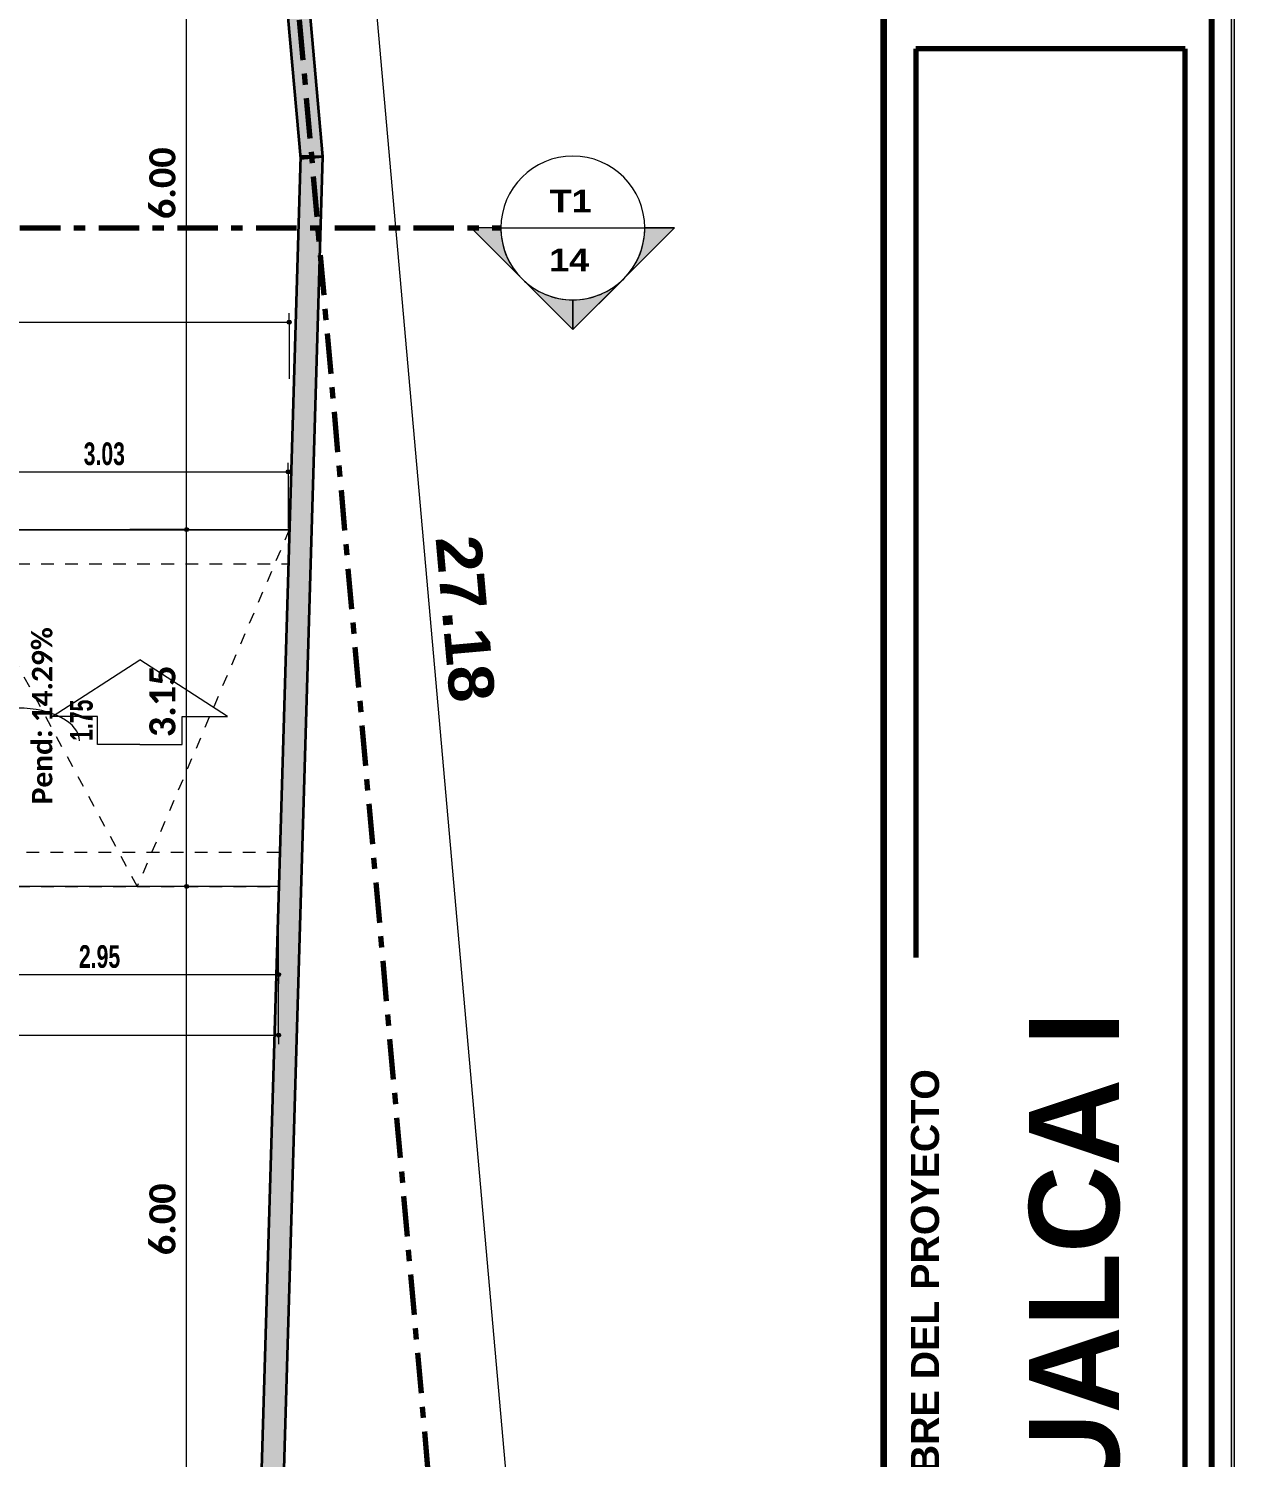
# Model space of a CAD drawing. Header units: metres. Extents: x -144 to 1000, y -717 to 29.
# Drawn here: x 147.35 to 158, y -565.47 to -552.85 of the extents above; entities that cross this region are included whole.
import ezdxf

# ---------------------------------------------------------------- set-up
doc = ezdxf.new("R2010")
doc.units = ezdxf.units.M
for name, pattern in [('Basculante', [0.11625, 0.075, -0.04125]), ('basculante modificado', [0.18, 0.1125, -0.0675]), ('Dash Dot 3_16_', [0.595313, 0.357187, -0.119063, 0, -0.119063])]:
    doc.linetypes.add(name, pattern=pattern)
doc.layers.get('0').update_dxf_attribs({"color": 1})
for name, color, linetype, lineweight in [('A-ANNO-DIMS', 1, 'Continuous', 9), ('A-DETL', 1, 'Continuous', 9), ('A-DETL-GENF', 1, 'Continuous', 9), ('A-FLOR', 2, 'Continuous', 9), ('A-WALL', 4, 'Continuous', 9), ('G-ANNO-SYMB', 1, 'Continuous', 9), ('G-ANNO-TEXT', 2, 'Continuous', 9), ('G-ANNO-TTLB', 3, 'Continuous', 18), ('G-ANNO-TTLB-WIDE', 1, 'Continuous', 70), ('G-IMPT', 1, 'Continuous', 9)]:
    doc.layers.add(name, color=color, linetype=linetype, lineweight=lineweight)
doc.layers.add('A-WALL-PATT', color=7, linetype='Continuous', lineweight=35, true_color=0x9c9c9c)
doc.styles.add('Arial Black', font='', dxfattribs={"height": 0.15})
doc.styles.add('Arial_B', font='arialbd.ttf', dxfattribs={"height": 0.0025})
doc.styles.add('Britannic Bold_B_2', font='', dxfattribs={"width": 1.1, "height": 0.009})
doc.styles.add('Britannic Bold_B_3', font='', dxfattribs={"width": 0.7})
doc.styles.add('Britannic Bold_B_4', font='', dxfattribs={"height": 0.004465})
doc.styles.add('Calibri_B', font='calibrib.ttf', dxfattribs={"height": 0.165})
doc.styles.add('Calibri_B_5', font='calibrib.ttf', dxfattribs={"height": 0.66})
doc.styles.get('Arial Black').set_extended_font_data('Arial Black')
doc.styles.get('Britannic Bold_B_2').set_extended_font_data('Britannic Bold', bold=True)
doc.styles.get('Britannic Bold_B_3').set_extended_font_data('Britannic Bold', bold=True)
doc.styles.get('Britannic Bold_B_4').set_extended_font_data('Britannic Bold', bold=True)

# ---------------------------------------------------------------- blocks, each defined once
blk = doc.blocks.new('tarjeta de nathalie 00')
at = {"layer": 'G-IMPT', "lineweight": 9}
h = blk.add_hatch(color=3, dxfattribs=at)
h.paths.add_polyline_path([(-145.23888, -717.38489), (-145.21019, -717.38489), (-145.21019, -716.89355), (-145.21019, -716.79934), (-145.23888, -716.79934), (-145.23888, -716.89379)])
h.paths.add_polyline_path([(-145.20996, -716.7991), (-145.20996, -717.3851), (-145.2392, -717.3851), (-145.2392, -716.7991)])
h.paths.add_polyline_path([(-145.23902, -717.3868), (-145.20826, -717.3868), (-145.20826, -716.7974), (-145.2392, -716.7974), (-146.09866, -716.7974), (-146.09866, -717.3868)])
h.paths.add_polyline_path([(-145.20795, -716.79707), (-145.20795, -717.3871), (-146.09898, -717.3871), (-146.09898, -716.79707)])
at = {"layer": 'G-ANNO-TTLB', "color": 3}
for p, q in [((-145.20826, -716.7974), (-145.20826, -717.3868)), ((-145.20795, -717.3871), (-145.20795, -716.79707)), ((-145.20795, -717.38713), (-145.20795, -716.79707)), ((-145.2392, -716.7991), (-145.2392, -717.3851)), ((-145.20996, -717.3851), (-145.20996, -716.7991)), ((-145.23888, -717.38489), (-145.23888, -716.89379)), ((-145.21019, -716.89355), (-145.21019, -717.38489))]:
    blk.add_line(p, q, dxfattribs=at)
at = {"layer": 'G-ANNO-TTLB-WIDE', "color": 3}
for p, q in [((-145.2392, -716.7991), (-145.2392, -717.3851)), ((-145.20996, -716.7991), (-145.20996, -717.3851)), ((-145.21233, -717.0241), (-145.23627, -717.0241)), ((-145.23627, -717.0241), (-145.23627, -717.1091)), ((-145.21233, -717.24403), (-145.21233, -717.0241))]:
    blk.add_line(p, q, dxfattribs=at)
at = {"layer": 'G-ANNO-TTLB', "lineweight": 9, "attachment_point": 1, "rotation": 90, "bg_fill": 3, "box_fill_scale": 1.25, "bg_fill_color": 256, "bg_fill_true_color": 13158600, "bg_fill_transparency": 0}
for s, insert, char_height, width, style in [('TORRE GIUALCA I', (-145.2262, -717.20472), 0.008, 0.1678172, 'Britannic Bold_B_4'), ('NOMBRE DEL PROYECTO', (-145.2367, -717.15875), 0.0025, 0.0533122, 'Arial_B')]:
    blk.add_mtext(s, dxfattribs=dict(at, insert=insert, char_height=char_height, width=width, style=style))
blk = doc.blocks.new('Z')
at = {"layer": 'A-ANNO-DIMS', "lineweight": 25, "true_color": 0x004080}
h = blk.add_hatch(color=156, dxfattribs=at)
edge = h.paths.add_edge_path()
edge.add_arc((139.987, -495.353), 0.015, 0, 360)
at = {"layer": 'A-ANNO-DIMS', "lineweight": 25, "true_color": 0x00592d}
h = blk.add_hatch(color=118, dxfattribs=at)
edge = h.paths.add_edge_path()
edge.add_arc((139.978, -496.675), 0.015, 0, 360)
at = {"layer": 'A-ANNO-DIMS', "lineweight": 25, "true_color": 0x004080}
h = blk.add_hatch(color=156, dxfattribs=at)
edge = h.paths.add_edge_path()
edge.add_arc((139.08, -497.185), 0.015, 0, 360)
h = blk.add_hatch(color=156, dxfattribs=at)
edge = h.paths.add_edge_path()
edge.add_arc((139.08, -497.185), 0.015, 0, 360)
h = blk.add_hatch(color=156, dxfattribs=at)
edge = h.paths.add_edge_path()
edge.add_arc((139.08, -500.336), 0.015, 0, 360)
h = blk.add_hatch(color=156, dxfattribs=at)
edge = h.paths.add_edge_path()
edge.add_arc((139.08, -500.336), 0.015, 0, 360)
at = {"layer": 'A-ANNO-DIMS', "lineweight": 25, "true_color": 0x00592d}
h = blk.add_hatch(color=118, dxfattribs=at)
edge = h.paths.add_edge_path()
edge.add_arc((139.893, -501.115), 0.015, 0, 360)
at = {"layer": 'A-ANNO-DIMS', "lineweight": 25, "true_color": 0x004080}
h = blk.add_hatch(color=156, dxfattribs=at)
edge = h.paths.add_edge_path()
edge.add_arc((139.893, -501.649), 0.015, 0, 360)
at = {"layer": 'A-WALL-PATT', "lineweight": 5, "true_color": 0x747474}
for points in [[(140.084, -493.903), (140.085, -493.886), (140.284, -493.891), (139.448, -484.459), (139.249, -484.485), (140.083, -493.892)], [(139.565, -511.587), (139.759, -511.587), (140.285, -493.892), (140.085, -493.886), (139.559, -511.587)]]:
    blk.add_hatch(color=8, dxfattribs=at).paths.add_polyline_path(points)
at = {"layer": 'G-ANNO-SYMB'}
h = blk.add_hatch(color=256, dxfattribs=at)
edge = h.paths.add_edge_path()
edge.add_line((142.02, -494.947), (141.594, -494.521))
edge.add_line((141.594, -494.521), (141.856, -494.521))
edge.add_arc((142.492, -494.521), 0.636, 180, 222.0784)
h = blk.add_hatch(color=256, dxfattribs=at)
edge = h.paths.add_edge_path()
edge.add_arc((142.492, -494.521), 0.636, 317.9216, 360)
edge.add_line((143.128, -494.521), (143.39, -494.521))
edge.add_line((143.39, -494.521), (142.964, -494.947))
h = blk.add_hatch(color=256, dxfattribs=at)
edge = h.paths.add_edge_path()
edge.add_arc((142.492, -494.521), 0.635, 225, 270)
edge.add_line((142.492, -495.156), (142.492, -495.419))
edge.add_line((142.492, -495.419), (142.043, -494.97))
h = blk.add_hatch(color=256, dxfattribs=at)
edge = h.paths.add_edge_path()
edge.add_line((142.941, -494.97), (142.492, -495.419))
edge.add_line((142.492, -495.419), (142.492, -495.156))
edge.add_arc((142.492, -494.521), 0.635, 270, 315)
at = {"layer": 'A-ANNO-DIMS', "color": 5, "true_color": 0x0000ff}
blk.add_line((140.021, -484.311), (142.421, -511.384), dxfattribs=at)
at = {"layer": 'A-ANNO-DIMS', "color": 156, "true_color": 0x004080}
for p, q in [((139.08, -497.185), (139.08, -491.185)), ((139.987, -495.353), (139.987, -495.273)), ((133.144, -495.353), (139.987, -495.353)), ((139.987, -495.353), (139.987, -495.853)), ((139.08, -497.185), (138.58, -497.185)), ((139.08, -497.185), (138.58, -497.185)), ((139.08, -497.185), (139.16, -497.185)), ((139.08, -500.336), (139.08, -497.185)), ((139.08, -497.185), (139.16, -497.185)), ((139.08, -500.336), (138.58, -500.336)), ((139.08, -500.336), (138.58, -500.336)), ((139.08, -506.335), (139.08, -500.336)), ((139.08, -500.336), (139.16, -500.336)), ((139.08, -500.336), (139.16, -500.336)), ((139.893, -501.649), (139.893, -501.149)), ((133.144, -501.649), (139.893, -501.649)), ((139.893, -501.649), (139.893, -501.729))]:
    blk.add_line(p, q, dxfattribs=at)
at = {"layer": 'A-ANNO-DIMS', "color": 118, "true_color": 0x00592d}
for p, q in [((139.978, -496.675), (139.978, -496.595)), ((136.944, -496.675), (139.978, -496.675)), ((139.978, -496.675), (139.978, -497.175)), ((139.893, -501.115), (139.893, -500.615)), ((136.944, -501.115), (139.893, -501.115)), ((139.893, -501.115), (139.893, -501.195))]:
    blk.add_line(p, q, dxfattribs=at)
at = {"layer": 'A-ANNO-DIMS', "color": 156, "lineweight": 25, "true_color": 0x004080}
for centre in [(139.987, -495.353), (139.08, -497.185), (139.08, -497.185), (139.08, -500.336), (139.08, -500.336), (139.893, -501.649)]:
    blk.add_circle(centre, 0.015, dxfattribs=at)
at = {"layer": 'A-ANNO-DIMS', "color": 118, "lineweight": 25, "true_color": 0x00592d}
for centre in [(139.978, -496.675), (139.893, -501.115)]:
    blk.add_circle(centre, 0.015, dxfattribs=at)
at = {"layer": 'A-ANNO-DIMS', "color": 118, "true_color": 0x00592d}
blk.add_ellipse((137.59, -499.051), major_axis=(0.544, 0), ratio=0.533069, start_param=0, end_param=1.570796, dxfattribs=at)
at = {"layer": 'A-DETL', "color": 7, "linetype": 'Dash Dot 3_16_', "lineweight": 70}
blk.add_line((139.339, -484.371), (141.739, -511.445), dxfattribs=at)
at = {"layer": 'A-DETL', "color": 9, "linetype": 'Basculante', "true_color": 0xc0c0c0}
for p, q in [((138.644, -500.335), (136.944, -497.185)), ((139.987, -497.186), (138.644, -500.335))]:
    blk.add_line(p, q, dxfattribs=at)
at = {"layer": 'A-DETL', "color": 7, "linetype": 'basculante modificado'}
for p, q in [((139.987, -497.186), (136.944, -497.186)), ((136.944, -497.486), (139.978, -497.486)), ((139.902, -500.036), (136.944, -500.036)), ((136.944, -500.336), (139.893, -500.336))]:
    blk.add_line(p, q, dxfattribs=at)
at = {"layer": 'A-DETL-GENF'}
for p, q in [((137.892, -498.834), (138.667, -498.334)), ((139.442, -498.834), (138.667, -498.334)), ((138.292, -498.834), (137.892, -498.834)), ((138.292, -499.084), (138.292, -498.834)), ((139.042, -499.084), (139.042, -498.834)), ((139.042, -498.834), (139.442, -498.834)), ((138.667, -499.084), (138.292, -499.084)), ((138.667, -499.084), (139.042, -499.084))]:
    blk.add_line(p, q, dxfattribs=at)
at = {"layer": 'A-FLOR'}
for p, q in [((136.944, -497.185), (139.987, -497.185)), ((136.944, -497.186), (139.987, -497.186)), ((139.893, -500.336), (136.944, -500.336))]:
    blk.add_line(p, q, dxfattribs=at)
at = {"layer": 'A-WALL', "lineweight": 35}
for p, q in [((140.284, -493.891), (139.43, -484.26)), ((139.249, -484.485), (140.085, -493.909)), ((140.085, -493.886), (139.565, -511.387)), ((140.285, -493.892), (140.085, -493.886)), ((139.759, -511.587), (140.285, -493.892)), ((140.085, -493.909), (140.284, -493.891))]:
    blk.add_line(p, q, dxfattribs=at)
at = {"layer": 'G-ANNO-SYMB', "linetype": 'Dash Dot 3_16_', "lineweight": 70}
blk.add_line((132.741, -494.521), (141.857, -494.521), dxfattribs=at)
at = {"layer": 'G-ANNO-SYMB', "lineweight": 18}
for p, q in [((142.492, -495.419), (141.594, -494.521)), ((141.857, -494.521), (141.594, -494.521)), ((141.856, -494.521), (141.594, -494.521)), ((141.594, -494.521), (142.02, -494.947)), ((141.857, -494.521), (143.127, -494.521)), ((142.492, -495.419), (143.39, -494.521)), ((142.964, -494.947), (143.39, -494.521)), ((143.127, -494.521), (143.39, -494.521)), ((143.39, -494.521), (143.128, -494.521)), ((142.043, -494.97), (142.492, -495.419)), ((142.492, -495.419), (142.941, -494.97)), ((142.492, -495.156), (142.492, -495.419)), ((142.492, -495.419), (142.492, -495.156))]:
    blk.add_line(p, q, dxfattribs=at)
for radius, start, end in [(0.635, 0, 180), (0.636, 180, 222.0784), (0.635, 180, 0), (0.636, 317.9216, 0), (0.635, 225, 270), (0.635, 270, 315)]:
    blk.add_arc((142.492, -494.521), radius, start, end, dxfattribs=at)
at = {"layer": 'A-ANNO-DIMS', "color": 156, "true_color": 0x004080, "char_height": 0.23, "width": 0.61793, "attachment_point": 1, "rotation": 90, "line_spacing_factor": 1.158048, "style": 'Calibri_B_5'}
for s, insert in [('6.00', (138.751, -494.443)), ('3.15', (138.751, -499.018)), ('6.00', (138.751, -503.593))]:
    blk.add_mtext(s, dxfattribs=dict(at, insert=insert))
at = {"layer": 'A-ANNO-DIMS', "color": 118, "true_color": 0x00592d, "char_height": 0.2, "width": 0.69614, "attachment_point": 1, "line_spacing_factor": 1.000203, "style": 'Britannic Bold_B_3'}
for s, insert in [('3.03', (138.171, -496.415)), ('2.95', (138.129, -500.855))]:
    blk.add_mtext(s, dxfattribs=dict(at, insert=insert))
at = {"layer": 'A-ANNO-DIMS', "color": 5, "true_color": 0x0000ff, "insert": (141.677, -497.221), "char_height": 0.4, "width": 1.40028, "attachment_point": 1, "rotation": 275.0667, "line_spacing_factor": 1.000203, "style": 'Britannic Bold_B_2'}
blk.add_mtext('27.18', dxfattribs=at)
at = {"layer": 'A-ANNO-DIMS', "color": 118, "true_color": 0x00592d, "insert": (138.051, -499.051), "char_height": 0.2, "width": 0.69614, "attachment_point": 1, "rotation": 90, "line_spacing_factor": 1.000203, "style": 'Britannic Bold_B_3'}
blk.add_mtext('1.75', dxfattribs=at)
at = {"layer": 'G-ANNO-SYMB', "style": 'Arial Black'}
for s, p in [('T1', (142.286, -494.384)), ('14', (142.282, -494.904))]:
    blk.add_text(s, height=0.2, dxfattribs=at).set_placement(p)
at = {"layer": 'G-ANNO-TEXT', "style": 'Calibri_B'}
blk.add_text('Pend: 14.29%%%', height=0.18, rotation=90, dxfattribs=at).set_placement((137.894, -499.611))

msp = doc.modelspace()

# ---------------------------------------------------------------- block references
at = {"xscale": 99.43160266323505, "yscale": 99.43160266323505, "zscale": 99.43160266323505}
msp.add_blockref('tarjeta de nathalie 00', (14596.264, 70741.827), dxfattribs=at)

# ---------------------------------------------------------------- next in the draw order: block references
at = {"color": 3}
msp.add_blockref('Z', (9.668, -60.088), dxfattribs=at)

doc.saveas('drawing.dxf')
